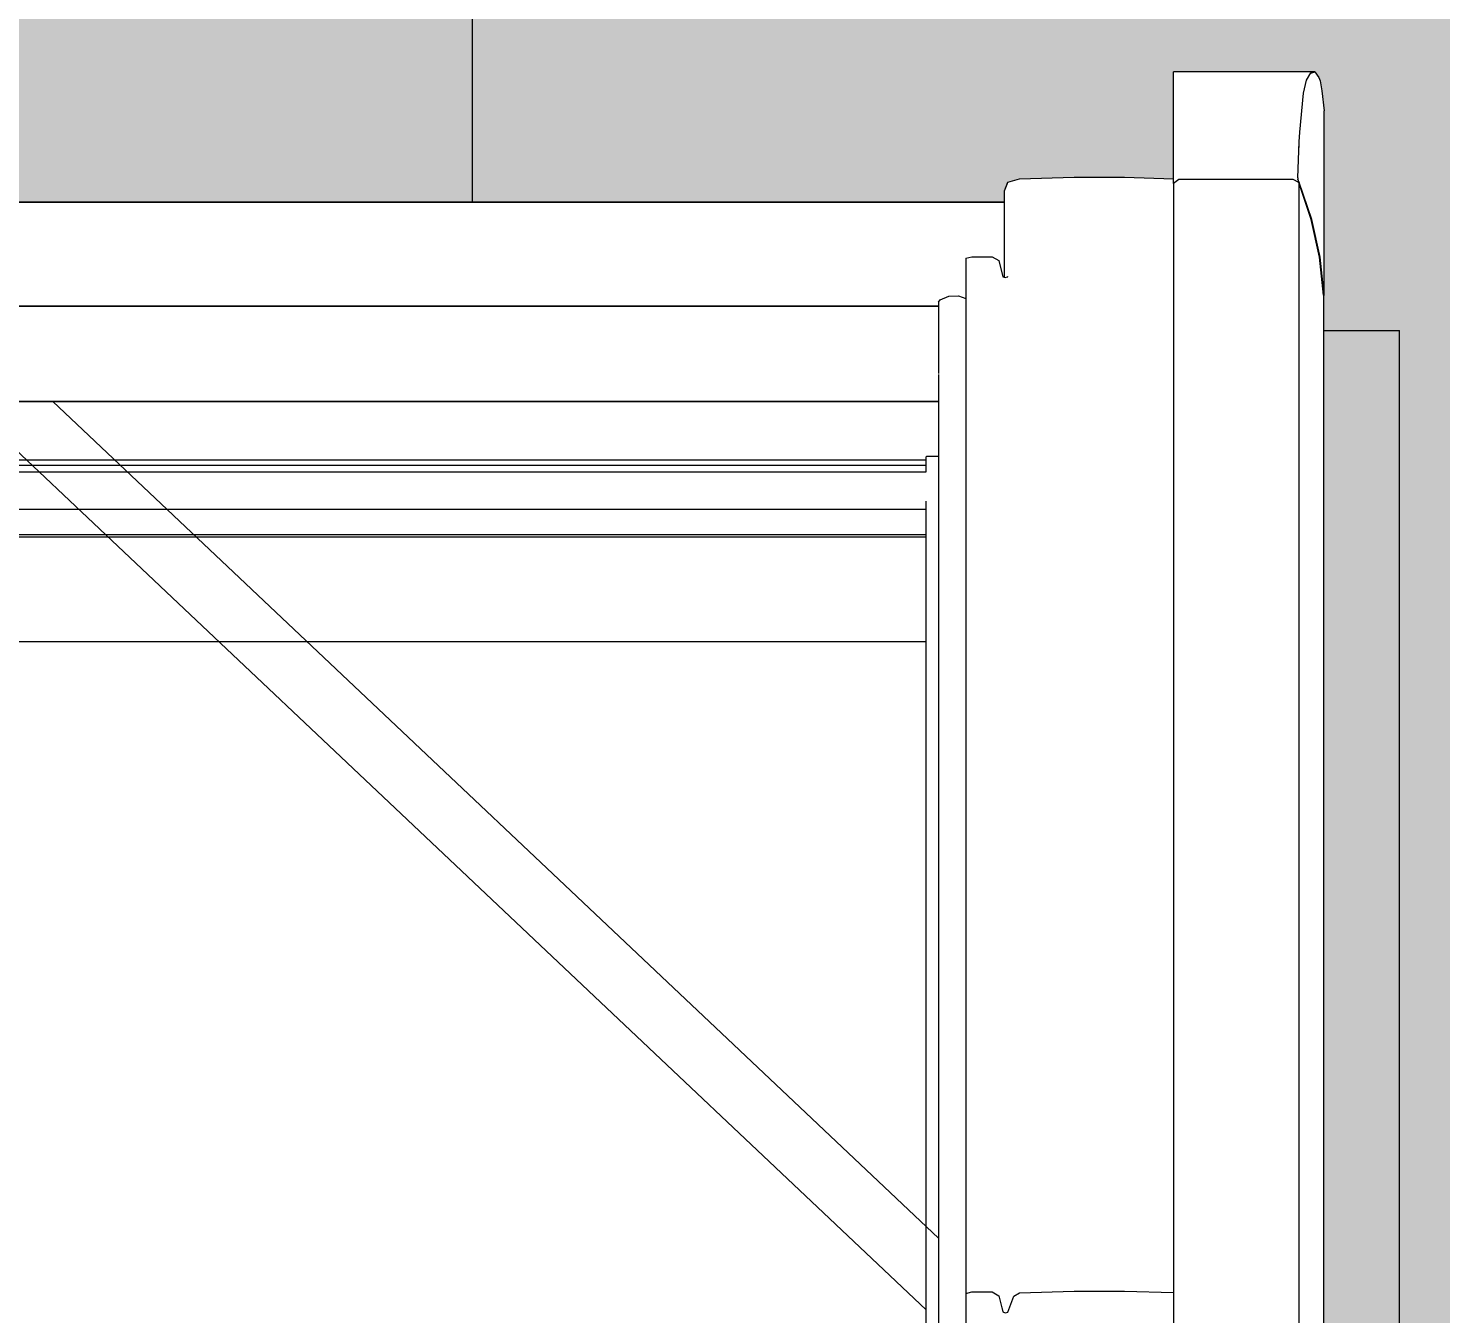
# Model space of a CAD drawing. Header units: metres. Extents: x -208 to 1512, y -277 to 123.
# Drawn here: x 2.3748 to 2.8302, y -2.5162 to -2.1019 of the extents above; entities that cross this region are included whole.
import ezdxf

# ---------------------------------------------------------------- set-up
doc = ezdxf.new("R2010")
doc.units = ezdxf.units.M
doc.header["$MEASUREMENT"] = 0
doc.linetypes.add('Wipeout_Contour', pattern=[1, 0, -1])
for name, color, linetype in [('325 Dachfenster', 7, 'Continuous'), ('330 Dachaufbau', 7, 'Continuous'), ('940 Einreichplan Bemaßung.x', 7, 'Continuous')]:
    doc.layers.add(name, color=color, linetype=linetype)
doc.styles.add('ERSTELLTER_STIL_4', font='')
doc.styles.get('ERSTELLTER_STIL_4').set_extended_font_data('Eurostile')
doc.dimstyles.new('ERSTELLTER_STIL__3', dxfattribs={"dimtxt": 0.4, "dimasz": 0.304, "dimexe": 0.18, "dimexo": 0.0625, "dimgap": 0, "dimtad": 1, "dimzin": 0, "dimdsep": 46, "dimtxsty": 'ERSTELLTER_STIL_4', "dimblk": 'ARROWHEAD_6', "dimblk1": 'ARROWHEAD_6', "dimblk2": 'ARROWHEAD_6', "dimcen": 0.09, "dimse1": 1, "dimse2": 1, "dimclrd": 256, "dimclre": 256, "dimclrt": 256, "dimazin": 0, "dimtfac": 1, "dimtdec": 4, "dimtmove": 0, "dimatfit": 3, "dimfxl": 1, "dimtolj": 1, "dimtzin": 0, "dimarcsym": 0})

# ---------------------------------------------------------------- blocks, each defined once
blk = doc.blocks.new('*D541')
at = {"layer": '940 Einreichplan Bemaßung.x', "color": 1, "linetype": 'Continuous', "lineweight": 13, "true_color": 0xfb0106}
for p, q in [((2.51628, 0.24174), (2.51645, 0.00174)), ((2.67656, -0.15815), (2.35634, 0.16163)), ((2.21645, 0.00153), (2.81645, 0.00195)), ((2.51645, 0.00174), (2.53995, -34.02522)), ((2.37984, -33.86533), (2.70006, -34.18511)), ((2.23995, -34.02543), (2.83995, -34.02502)), ((2.53995, -34.02522), (2.54012, -34.26522))]:
    blk.add_line(p, q, dxfattribs=at)
at = {"layer": '940 Einreichplan Bemaßung.x', "color": 1, "lineweight": 13, "true_color": 0xfb0106, "insert": (2.54676, -16.09357), "char_height": 0.4, "attachment_point": 7, "rotation": 270.0396, "style": 'ERSTELLTER_STIL_4'}
blk.add_mtext('\\A1;{\\pql;\\fEurostile|b0|i0|c0|p0;\\W1.000000;34,02\\fEurostile|b0|i0|c0|p0;\\W1.000000;\\A1{\\H.66x;\\S5^  ;}}', dxfattribs=at)
blk = doc.blocks.new('ARROWHEAD_6')
at = {"color": 0, "linetype": 'Continuous', "lineweight": 0}
for p, q in [((-0.5, -0.5), (0.5, 0.5)), ((0, 0), (-1, 0))]:
    blk.add_line(p, q, dxfattribs=at)
blk = doc.blocks.new('Dachfläche_17_4', base_point=(-0.00106, 0.07))
at = {"color": 254, "linetype": 'Wipeout_Contour', "lineweight": 0, "ltscale": 12.448105}
blk.add_wipeout([(2.775, -2.1975), (1.075, -2.1975), (1.075, -2.22224), (2.775, -2.22224)], dxfattribs=at).dxf.layer = '330 Dachaufbau'
at = {"layer": '330 Dachaufbau', "linetype": 'Continuous', "lineweight": 0, "true_color": 0x000000}
h = blk.add_hatch(color=18, dxfattribs=at)
h.paths.add_polyline_path([(3.445, -0.4), (3.755, -0.4), (3.755, 0.07), (2.8, 0.07), (2.8, -0.77152), (1.05, -0.77152), (1.05, 0.07), (-0.00106, 0.07), (0.01606, -4.6), (6.325, -4.6), (6.325, -0.82361), (3.445, -0.82361)])
h.paths.add_polyline_path([(3.805, -2.1975), (5.505, -2.1975), (5.505, -3.79873), (3.805, -3.79873)], flags=0)
h.paths.add_polyline_path([(1.075, -3.79873), (1.075, -2.1975), (2.775, -2.1975), (2.775, -3.79873)], flags=0)
at = {"layer": '330 Dachaufbau', "color": 7, "linetype": 'Continuous', "lineweight": 18, "flags": 128}
blk.add_lwpolyline([(2.775, -2.1975), (1.075, -2.1975)], dxfattribs=at)
at = {"color": 254, "linetype": 'Wipeout_Contour', "lineweight": 0, "ltscale": 12.612424}
blk.add_wipeout([(2.775, -2.2576), (1.075, -2.2576), (1.075, -2.27528), (2.775, -2.27528)], dxfattribs=at).dxf.layer = '330 Dachaufbau'
at = {"layer": '330 Dachaufbau', "color": 7, "linetype": 'Continuous', "lineweight": 18, "flags": 128}
blk.add_lwpolyline([(1.075, -2.27528), (2.775, -2.27528)], dxfattribs=at)
at = {"color": 254, "linetype": 'Wipeout_Contour', "lineweight": 0, "ltscale": 12.537035}
blk.add_wipeout([(2.775, -2.22224), (1.075, -2.22224), (1.075, -2.2576), (2.775, -2.2576)], dxfattribs=at).dxf.layer = '330 Dachaufbau'
at = {"layer": '330 Dachaufbau', "color": 7, "linetype": 'Continuous', "lineweight": 18, "flags": 128}
blk.add_lwpolyline([(2.775, -3.79873), (2.775, -2.1975)], dxfattribs=at)
blk = doc.blocks.new('VELUX SlopeRoofBundle[19]_4')
at = {"color": 254, "linetype": 'Wipeout_Contour', "lineweight": 0, "ltscale": 17.468214}
blk.add_wipeout([(2.74405, -2.11624), (2.78826, -2.11624), (2.78855, -2.11619), (2.78955, -2.11589), (2.74405, -2.11589)], dxfattribs=at).dxf.layer = '325 Dachfenster'
at = {"color": 254, "linetype": 'Wipeout_Contour', "lineweight": 0, "ltscale": 14.102621}
blk.add_wipeout([(2.74405, -2.11859), (2.74405, -2.1228), (2.78589, -2.1228), (2.78685, -2.11859)], dxfattribs=at).dxf.layer = '325 Dachfenster'
at = {"color": 254, "linetype": 'Wipeout_Contour', "lineweight": 0, "ltscale": 9.661042}
blk.add_wipeout([(2.69055, -2.1515), (2.68955, -2.15426), (2.69056, -2.15159)], dxfattribs=at).dxf.layer = '325 Dachfenster'
at = {"color": 254, "linetype": 'Wipeout_Contour', "lineweight": 0, "ltscale": 13.189371}
blk.add_wipeout([(2.06535, -2.20216), (2.66835, -2.20216), (2.66835, -2.19156), (2.06535, -2.19156)], dxfattribs=at).dxf.layer = '325 Dachfenster'
at = {"color": 254, "linetype": 'Wipeout_Contour', "lineweight": 0, "ltscale": 13.22109}
blk.add_wipeout([(2.06535, -2.20648), (2.06535, -2.2115), (2.66835, -2.2115), (2.66835, -2.20648)], dxfattribs=at).dxf.layer = '325 Dachfenster'
at = {"color": 254, "linetype": 'Wipeout_Contour', "lineweight": 0, "ltscale": 13.255715}
blk.add_wipeout([(2.06545, -2.2221), (2.06545, -2.22217), (2.66825, -2.22217), (2.66825, -2.2221)], dxfattribs=at).dxf.layer = '325 Dachfenster'
at = {"color": 254, "linetype": 'Wipeout_Contour', "lineweight": 0, "ltscale": 15.094879}
blk.add_wipeout([(2.67705, -2.50968), (2.67705, -2.69331), (2.67895, -2.69331), (2.67895, -2.50919)], dxfattribs=at).dxf.layer = '325 Dachfenster'
at = {"color": 254, "linetype": 'Wipeout_Contour', "lineweight": 0, "ltscale": 15.134349}
blk.add_wipeout([(2.68895, -2.51562), (2.68895, -2.69331), (2.68975, -2.69331), (2.68975, -2.51591)], dxfattribs=at).dxf.layer = '325 Dachfenster'
at = {"color": 254, "linetype": 'Wipeout_Contour', "lineweight": 0, "ltscale": 14.102658}
blk.add_wipeout([(2.74405, -2.11859), (2.78685, -2.11859), (2.78826, -2.11624), (2.74405, -2.11624)], dxfattribs=at).dxf.layer = '325 Dachfenster'
at = {"color": 254, "linetype": 'Wipeout_Contour', "lineweight": 0, "ltscale": 14.126227}
blk.add_wipeout([(2.74405, -2.13533), (2.78468, -2.13533), (2.78589, -2.1228), (2.74405, -2.1228)], dxfattribs=at).dxf.layer = '325 Dachfenster'
at = {"color": 254, "linetype": 'Wipeout_Contour', "lineweight": 0, "ltscale": 13.208463}
blk.add_wipeout([(2.06535, -2.20648), (2.66835, -2.20648), (2.66835, -2.20216), (2.06535, -2.20216)], dxfattribs=at).dxf.layer = '325 Dachfenster'
at = {"color": 254, "linetype": 'Wipeout_Contour', "lineweight": 0, "ltscale": 26.255723}
blk.add_wipeout([(2.06535, -2.21235), (2.06535, -2.2132), (2.06545, -2.21347), (2.06545, -2.21425), (2.66825, -2.21425), (2.66825, -2.21347), (2.66835, -2.2132), (2.66835, -2.21235)], dxfattribs=at).dxf.layer = '325 Dachfenster'
at = {"color": 254, "linetype": 'Wipeout_Contour', "lineweight": 0, "ltscale": 13.249053}
blk.add_wipeout([(2.06545, -2.21666), (2.06545, -2.2221), (2.66825, -2.2221), (2.66825, -2.21666)], dxfattribs=at).dxf.layer = '325 Dachfenster'
at = {"color": 254, "linetype": 'Wipeout_Contour', "lineweight": 0, "ltscale": 15.105789}
blk.add_wipeout([(2.67895, -2.50919), (2.67895, -2.69331), (2.68555, -2.69331), (2.68555, -2.50919)], dxfattribs=at).dxf.layer = '325 Dachfenster'
at = {"color": 254, "linetype": 'Wipeout_Contour', "lineweight": 0, "ltscale": 15.136217}
blk.add_wipeout([(2.68975, -2.51591), (2.68975, -2.69331), (2.69055, -2.69331), (2.69055, -2.51569)], dxfattribs=at).dxf.layer = '325 Dachfenster'
at = {"color": 254, "linetype": 'Wipeout_Contour', "lineweight": 0, "ltscale": 14.425267}
blk.add_wipeout([(2.67705, -2.176), (2.67705, -2.50968), (2.67895, -2.50919), (2.67895, -2.1755)], dxfattribs=at).dxf.layer = '325 Dachfenster'
at = {"color": 254, "linetype": 'Wipeout_Contour', "lineweight": 0, "ltscale": 13.236061}
blk.add_wipeout([(2.06545, -2.21425), (2.06545, -2.21531), (2.66825, -2.21531), (2.66825, -2.21425)], dxfattribs=at).dxf.layer = '325 Dachfenster'
at = {"color": 254, "linetype": 'Wipeout_Contour', "lineweight": 0, "ltscale": 15.14665}
blk.add_wipeout([(2.68765, -2.51046), (2.68765, -2.69331), (2.68895, -2.69331), (2.68895, -2.51562)], dxfattribs=at).dxf.layer = '325 Dachfenster'
at = {"color": 254, "linetype": 'Wipeout_Contour', "lineweight": 0, "ltscale": 13.228379}
blk.add_wipeout([(2.06535, -2.2115), (2.06535, -2.21235), (2.66835, -2.21235), (2.66835, -2.2115)], dxfattribs=at).dxf.layer = '325 Dachfenster'
at = {"color": 254, "linetype": 'Wipeout_Contour', "lineweight": 0, "ltscale": 13.238283}
blk.add_wipeout([(2.06545, -2.21595), (2.66825, -2.21595), (2.66825, -2.21531), (2.06545, -2.21531)], dxfattribs=at).dxf.layer = '325 Dachfenster'
at = {"color": 254, "linetype": 'Wipeout_Contour', "lineweight": 0, "ltscale": 15.123135}
blk.add_wipeout([(2.68555, -2.50919), (2.68555, -2.69331), (2.68765, -2.69331), (2.68765, -2.51046)], dxfattribs=at).dxf.layer = '325 Dachfenster'
at = {"color": 254, "linetype": 'Wipeout_Contour', "lineweight": 0, "ltscale": 15.151943}
blk.add_wipeout([(2.69055, -2.51569), (2.69055, -2.69331), (2.69255, -2.69331), (2.69255, -2.51053)], dxfattribs=at).dxf.layer = '325 Dachfenster'
at = {"color": 254, "linetype": 'Wipeout_Contour', "lineweight": 0, "ltscale": 14.438318}
blk.add_wipeout([(2.67895, -2.50919), (2.68555, -2.50919), (2.68555, -2.1755), (2.67895, -2.1755)], dxfattribs=at).dxf.layer = '325 Dachfenster'
at = {"color": 254, "linetype": 'Wipeout_Contour', "lineweight": 0, "ltscale": 14.475709}
blk.add_wipeout([(2.68975, -2.18222), (2.68895, -2.18194), (2.68895, -2.51562), (2.68975, -2.51591)], dxfattribs=at).dxf.layer = '325 Dachfenster'
at = {"color": 254, "linetype": 'Wipeout_Contour', "lineweight": 0, "ltscale": 13.2401}
blk.add_wipeout([(2.06545, -2.21666), (2.66825, -2.21666), (2.66825, -2.21595), (2.06545, -2.21595)], dxfattribs=at).dxf.layer = '325 Dachfenster'
at = {"color": 254, "linetype": 'Wipeout_Contour', "lineweight": 0, "ltscale": 15.141167}
blk.add_wipeout([(2.69255, -2.51053), (2.69255, -2.69331), (2.69435, -2.69331), (2.69435, -2.50947)], dxfattribs=at).dxf.layer = '325 Dachfenster'
at = {"color": 254, "linetype": 'Wipeout_Contour', "lineweight": 0, "ltscale": 46.549567}
blk.add_wipeout([(2.05665, -2.18441), (2.05665, -2.18898), (2.05905, -2.18816), (2.06215, -2.18823), (2.06495, -2.18936), (2.06545, -2.19021), (2.06545, -2.19134), (2.66825, -2.19134), (2.66825, -2.19021), (2.66875, -2.18936), (2.67155, -2.18823), (2.67465, -2.18816), (2.67705, -2.18898), (2.67705, -2.18441)], dxfattribs=at).dxf.layer = '325 Dachfenster'
at = {"color": 254, "linetype": 'Wipeout_Contour', "lineweight": 0, "ltscale": 20.201998}
blk.add_wipeout([(2.69045, -2.18204), (2.68975, -2.18222), (2.68975, -2.51591), (2.69055, -2.51569), (2.69055, -2.18197), (2.69045, -2.182)], dxfattribs=at).dxf.layer = '325 Dachfenster'
at = {"color": 254, "linetype": 'Wipeout_Contour', "lineweight": 0, "ltscale": 15.168403}
blk.add_wipeout([(2.69435, -2.50947), (2.69435, -2.69331), (2.71195, -2.69331), (2.71195, -2.50891)], dxfattribs=at).dxf.layer = '325 Dachfenster'
at = {"color": 254, "linetype": 'Wipeout_Contour', "lineweight": 0, "ltscale": 14.471103}
blk.add_wipeout([(2.69055, -2.18197), (2.69055, -2.51569), (2.69255, -2.51053), (2.69255, -2.17681)], dxfattribs=at).dxf.layer = '325 Dachfenster'
at = {"color": 254, "linetype": 'Wipeout_Contour', "lineweight": 0, "ltscale": 14.712945}
blk.add_wipeout([(2.67705, -2.18898), (2.67465, -2.18816), (2.67465, -2.69331), (2.67705, -2.69331)], dxfattribs=at).dxf.layer = '325 Dachfenster'
at = {"color": 254, "linetype": 'Wipeout_Contour', "lineweight": 0, "ltscale": 13.173408}
blk.add_wipeout([(2.06535, -2.19156), (2.66835, -2.19156), (2.66835, -2.19134), (2.06535, -2.19134)], dxfattribs=at).dxf.layer = '325 Dachfenster'
at = {"color": 254, "linetype": 'Wipeout_Contour', "lineweight": 0, "ltscale": 15.214479}
blk.add_wipeout([(2.71195, -2.50891), (2.71195, -2.69331), (2.72815, -2.69331), (2.72815, -2.50891)], dxfattribs=at).dxf.layer = '325 Dachfenster'
at = {"color": 254, "linetype": 'Wipeout_Contour', "lineweight": 0, "ltscale": 14.472145}
blk.add_wipeout([(2.69255, -2.17681), (2.69255, -2.51053), (2.69435, -2.50947), (2.69435, -2.17575)], dxfattribs=at).dxf.layer = '325 Dachfenster'
at = {"color": 254, "linetype": 'Wipeout_Contour', "lineweight": 0, "ltscale": 14.465361}
blk.add_wipeout([(2.68765, -2.17678), (2.68765, -2.51046), (2.68895, -2.51562), (2.68895, -2.18194)], dxfattribs=at).dxf.layer = '325 Dachfenster'
at = {"color": 254, "linetype": 'Wipeout_Contour', "lineweight": 0, "ltscale": 28.783467}
blk.add_wipeout([(2.66825, -2.19134), (2.66835, -2.19134), (2.66835, -2.2132), (2.66825, -2.21347), (2.66825, -2.69331), (2.66875, -2.69331), (2.66875, -2.18936), (2.66825, -2.19021)], dxfattribs=at).dxf.layer = '325 Dachfenster'
at = {"color": 254, "linetype": 'Wipeout_Contour', "lineweight": 0, "ltscale": 19.095103}
blk.add_wipeout([(2.72815, -2.69331), (2.74405, -2.69331), (2.74405, -2.67954), (2.74405, -2.50942), (2.72815, -2.50891)], dxfattribs=at).dxf.layer = '325 Dachfenster'
at = {"layer": '325 Dachfenster', "linetype": 'Continuous', "lineweight": 0, "flags": 128}
for points in [[(2.68895, -2.51562), (2.68975, -2.51591)], [(2.68975, -2.51591), (2.69055, -2.51569)]]:
    blk.add_lwpolyline(points, dxfattribs=at)
at = {"color": 254, "linetype": 'Wipeout_Contour', "lineweight": 0, "ltscale": 14.452233}
blk.add_wipeout([(2.68555, -2.1755), (2.68555, -2.50919), (2.68765, -2.51046), (2.68765, -2.17678)], dxfattribs=at).dxf.layer = '325 Dachfenster'
at = {"color": 254, "linetype": 'Wipeout_Contour', "lineweight": 0, "ltscale": 14.501505}
blk.add_wipeout([(2.69435, -2.50947), (2.71195, -2.50891), (2.71195, -2.17519), (2.69435, -2.17575)], dxfattribs=at).dxf.layer = '325 Dachfenster'
at = {"color": 254, "linetype": 'Wipeout_Contour', "lineweight": 0, "ltscale": 14.60021}
blk.add_wipeout([(2.74405, -2.1757), (2.72815, -2.17519), (2.72815, -2.50891), (2.74405, -2.50942)], dxfattribs=at).dxf.layer = '325 Dachfenster'
at = {"color": 254, "linetype": 'Wipeout_Contour', "lineweight": 0, "ltscale": 14.69672}
blk.add_wipeout([(2.66875, -2.69331), (2.67155, -2.69331), (2.67155, -2.18823), (2.66875, -2.18936)], dxfattribs=at).dxf.layer = '325 Dachfenster'
at = {"layer": '325 Dachfenster', "linetype": 'Continuous', "lineweight": 0, "flags": 128}
for points in [[(2.66825, -2.19021), (2.66875, -2.18936)], [(2.66825, -2.19021), (2.66825, -2.19134)], [(2.06535, -2.19134), (2.66835, -2.19134)], [(2.66835, -2.19156), (2.66835, -2.19134)], [(2.66835, -2.2132), (2.66835, -2.21235), (2.66835, -2.2115), (2.66835, -2.20648), (2.66835, -2.20216), (2.66835, -2.19156)], [(2.67705, -2.50968), (2.67895, -2.50919), (2.68555, -2.50919)], [(2.68555, -2.50919), (2.68765, -2.51046)], [(2.68765, -2.51046), (2.68895, -2.51562)], [(2.69055, -2.51569), (2.69255, -2.51053)], [(2.69255, -2.51053), (2.69435, -2.50947)]]:
    blk.add_lwpolyline(points, dxfattribs=at)
at = {"color": 254, "linetype": 'Wipeout_Contour', "lineweight": 0, "ltscale": 25.741861}
blk.add_wipeout([(2.68955, -2.15426), (2.68955, -2.18215), (2.68975, -2.18222), (2.69045, -2.18204), (2.69045, -2.182), (2.69053, -2.18198), (2.69055, -2.1819)], dxfattribs=at).dxf.layer = '325 Dachfenster'
at = {"color": 254, "linetype": 'Wipeout_Contour', "lineweight": 0, "ltscale": 14.55156}
blk.add_wipeout([(2.71195, -2.17519), (2.71195, -2.50891), (2.72815, -2.50891), (2.72815, -2.17519)], dxfattribs=at).dxf.layer = '325 Dachfenster'
at = {"color": 254, "linetype": 'Wipeout_Contour', "lineweight": 0, "ltscale": 14.7036}
blk.add_wipeout([(2.67155, -2.18823), (2.67155, -2.69331), (2.67465, -2.69331), (2.67465, -2.18816)], dxfattribs=at).dxf.layer = '325 Dachfenster'
at = {"color": 254, "linetype": 'Wipeout_Contour', "lineweight": 0, "ltscale": 27.983962}
blk.add_wipeout([(2.06545, -2.49183), (2.06545, -2.51658), (2.25259, -2.69331), (2.48111, -2.69331), (2.66825, -2.51658), (2.66825, -2.49183), (2.38273, -2.22217), (2.35098, -2.22217)], dxfattribs=at).dxf.layer = '325 Dachfenster'
at = {"layer": '325 Dachfenster', "linetype": 'Continuous', "lineweight": 0, "flags": 128}
for points in [[(2.66875, -2.18936), (2.67155, -2.18823)], [(2.67155, -2.18823), (2.67465, -2.18816)], [(2.67465, -2.18816), (2.67705, -2.18898)]]:
    blk.add_lwpolyline(points, dxfattribs=at)
at = {"color": 254, "linetype": 'Wipeout_Contour', "lineweight": 0, "ltscale": 14.180215}
blk.add_wipeout([(2.69056, -2.15159), (2.68955, -2.15426), (2.69055, -2.1819), (2.69255, -2.17681)], dxfattribs=at).dxf.layer = '325 Dachfenster'
at = {"color": 254, "linetype": 'Wipeout_Contour', "lineweight": 0, "ltscale": 14.097779}
blk.add_wipeout([(2.72815, -2.17519), (2.74405, -2.1757), (2.74405, -2.15039), (2.72815, -2.14987)], dxfattribs=at).dxf.layer = '325 Dachfenster'
at = {"color": 254, "linetype": 'Wipeout_Contour', "lineweight": 0, "ltscale": 9.860152}
blk.add_wipeout([(2.38273, -2.22217), (2.66825, -2.49183), (2.66825, -2.22217)], dxfattribs=at).dxf.layer = '325 Dachfenster'
at = {"layer": '325 Dachfenster', "linetype": 'Continuous', "lineweight": 0, "flags": 128}
for points in [[(2.66825, -2.21347), (2.66825, -2.69331)], [(2.06545, -2.2221), (2.66825, -2.2221)], [(2.06545, -2.22217), (2.66825, -2.22217)], [(2.38273, -2.22217), (2.66825, -2.49183)], [(2.36685, -2.23405), (2.37831, -2.24487), (2.38804, -2.25406), (2.66429, -2.51496)], [(2.66435, -2.23992), (2.66415, -2.24013)], [(2.66415, -2.24013), (2.66415, -2.24487)], [(2.66825, -2.23992), (2.66435, -2.23992)], [(2.06942, -2.24487), (2.66429, -2.24487)], [(2.06955, -2.24098), (2.66415, -2.24098)], [(2.06955, -2.24268), (2.66415, -2.24268)], [(2.06955, -2.25689), (2.66415, -2.25689)], [(2.66415, -2.25435), (2.66415, -2.69331)], [(2.06955, -2.26502), (2.66415, -2.26502)], [(2.06955, -2.2658), (2.66415, -2.2658)], [(2.06955, -2.29953), (2.66415, -2.29953)]]:
    blk.add_lwpolyline(points, dxfattribs=at)
at = {"color": 254, "linetype": 'Wipeout_Contour', "lineweight": 0, "ltscale": 10.793861}
blk.add_wipeout([(2.69055, -2.1515), (2.69255, -2.17681), (2.69435, -2.17575)], dxfattribs=at).dxf.layer = '325 Dachfenster'
at = {"color": 254, "linetype": 'Wipeout_Contour', "lineweight": 0, "ltscale": 46.221064}
blk.add_wipeout([(2.78413, -2.15046), (2.74405, -2.15046), (2.74405, -2.15186), (2.74575, -2.15061), (2.78255, -2.15061), (2.78435, -2.15157), (2.78835, -2.16352), (2.79105, -2.17569), (2.79235, -2.18793), (2.79235, -2.18808), (2.79255, -2.18793), (2.79125, -2.17569), (2.78855, -2.16352), (2.78455, -2.15157)], dxfattribs=at).dxf.layer = '325 Dachfenster'
at = {"color": 254, "linetype": 'Wipeout_Contour', "lineweight": 0, "ltscale": 17.556301}
blk.add_wipeout([(2.79125, -2.11886), (2.79125, -2.17569), (2.79255, -2.18793), (2.79255, -2.12852), (2.79179, -2.12203)], dxfattribs=at).dxf.layer = '325 Dachfenster'
at = {"color": 254, "linetype": 'Wipeout_Contour', "lineweight": 0, "ltscale": 17.095421}
blk.add_wipeout([(2.74405, -2.15004), (2.78405, -2.15004), (2.78455, -2.13852), (2.78468, -2.13533), (2.74405, -2.13533)], dxfattribs=at).dxf.layer = '325 Dachfenster'
at = {"color": 254, "linetype": 'Wipeout_Contour', "lineweight": 0, "ltscale": 9.81532}
blk.add_wipeout([(2.69055, -2.1515), (2.69435, -2.17575), (2.69435, -2.15044)], dxfattribs=at).dxf.layer = '325 Dachfenster'
at = {"layer": '325 Dachfenster', "linetype": 'Continuous', "lineweight": 0, "flags": 128}
blk.add_lwpolyline([(2.68955, -2.15426), (2.69055, -2.1515)], dxfattribs=at)
at = {"color": 254, "linetype": 'Wipeout_Contour', "lineweight": 0, "ltscale": 13.990005}
blk.add_wipeout([(2.71195, -2.14987), (2.69435, -2.15044), (2.69435, -2.17575), (2.71195, -2.17519)], dxfattribs=at).dxf.layer = '325 Dachfenster'
at = {"color": 254, "linetype": 'Wipeout_Contour', "lineweight": 0, "ltscale": 14.156719}
blk.add_wipeout([(2.74405, -2.15046), (2.78413, -2.15046), (2.78405, -2.15004), (2.74405, -2.15004)], dxfattribs=at).dxf.layer = '325 Dachfenster'
at = {"color": 254, "linetype": 'Wipeout_Contour', "lineweight": 0, "ltscale": 52.279334}
blk.add_wipeout([(2.04415, -2.16985), (2.04415, -2.18215), (2.04475, -2.18194), (2.04605, -2.17678), (2.04815, -2.1755), (2.05475, -2.1755), (2.05665, -2.176), (2.05665, -2.18441), (2.67705, -2.18441), (2.67705, -2.176), (2.67895, -2.1755), (2.68555, -2.1755), (2.68765, -2.17678), (2.68895, -2.18194), (2.68955, -2.18215), (2.68955, -2.16985)], dxfattribs=at).dxf.layer = '325 Dachfenster'
at = {"layer": '325 Dachfenster', "linetype": 'Continuous', "lineweight": 0, "flags": 128}
for points in [[(2.67705, -2.176), (2.67895, -2.1755), (2.68555, -2.1755)], [(2.67705, -2.176), (2.67705, -2.50968), (2.67705, -2.69331)], [(2.68555, -2.1755), (2.68765, -2.17678)]]:
    blk.add_lwpolyline(points, dxfattribs=at)
at = {"color": 254, "linetype": 'Wipeout_Contour', "lineweight": 0, "ltscale": 14.495645}
blk.add_wipeout([(2.78455, -2.13852), (2.78405, -2.15004), (2.78413, -2.15046), (2.78455, -2.15157)], dxfattribs=at).dxf.layer = '325 Dachfenster'
at = {"color": 254, "linetype": 'Wipeout_Contour', "lineweight": 0, "ltscale": 14.04814}
blk.add_wipeout([(2.71195, -2.17519), (2.72815, -2.17519), (2.72815, -2.14987), (2.71195, -2.14987)], dxfattribs=at).dxf.layer = '325 Dachfenster'
at = {"color": 254, "linetype": 'Wipeout_Contour', "lineweight": 0, "ltscale": 14.91879}
blk.add_wipeout([(2.74405, -2.15186), (2.74405, -2.72249), (2.74575, -2.72249), (2.74575, -2.15061)], dxfattribs=at).dxf.layer = '325 Dachfenster'
at = {"color": 254, "linetype": 'Wipeout_Contour', "lineweight": 0, "ltscale": 13.111861}
blk.add_wipeout([(2.04415, -2.1579), (2.04415, -2.16985), (2.68955, -2.16985), (2.68955, -2.1579)], dxfattribs=at).dxf.layer = '325 Dachfenster'
at = {"color": 254, "linetype": 'Wipeout_Contour', "lineweight": 0, "ltscale": 15.232027}
blk.add_wipeout([(2.69055, -2.1819), (2.69053, -2.18198), (2.69055, -2.18197), (2.69255, -2.17681)], dxfattribs=at).dxf.layer = '325 Dachfenster'
at = {"layer": '325 Dachfenster', "linetype": 'Continuous', "lineweight": 0, "flags": 128}
for points in [[(2.68765, -2.17678), (2.68895, -2.18194)], [(2.68895, -2.18194), (2.68975, -2.18222)], [(2.68975, -2.18222), (2.69045, -2.18204)], [(2.69045, -2.18204), (2.69045, -2.182)], [(2.69053, -2.18198), (2.69055, -2.1819)]]:
    blk.add_lwpolyline(points, dxfattribs=at)
at = {"color": 254, "linetype": 'Wipeout_Contour', "lineweight": 0, "ltscale": 27.611986}
blk.add_wipeout([(2.78455, -2.15157), (2.78855, -2.16352), (2.78855, -2.11619), (2.78826, -2.11624), (2.78685, -2.11859), (2.78589, -2.1228), (2.78468, -2.13533), (2.78455, -2.13852)], dxfattribs=at).dxf.layer = '325 Dachfenster'
at = {"color": 254, "linetype": 'Wipeout_Contour', "lineweight": 0, "ltscale": 13.094208}
blk.add_wipeout([(2.68955, -2.15783), (2.04415, -2.15783), (2.04415, -2.1579), (2.68955, -2.1579)], dxfattribs=at).dxf.layer = '325 Dachfenster'
at = {"layer": '325 Dachfenster', "linetype": 'Continuous', "lineweight": 0, "flags": 128}
for points in [[(2.04415, -2.15783), (2.68955, -2.15783)], [(2.68955, -2.18215), (2.68955, -2.15426)]]:
    blk.add_lwpolyline(points, dxfattribs=at)
at = {"color": 254, "linetype": 'Wipeout_Contour', "lineweight": 0, "ltscale": 20.407603}
blk.add_wipeout([(2.78955, -2.11589), (2.78855, -2.11619), (2.78855, -2.16352), (2.79125, -2.17569), (2.79125, -2.11886), (2.79086, -2.11774)], dxfattribs=at).dxf.layer = '325 Dachfenster'
at = {"color": 254, "linetype": 'Wipeout_Contour', "lineweight": 0, "ltscale": 14.978392}
blk.add_wipeout([(2.78255, -2.15061), (2.74575, -2.15061), (2.74575, -2.72249), (2.78255, -2.72249)], dxfattribs=at).dxf.layer = '325 Dachfenster'
at = {"layer": '325 Dachfenster', "linetype": 'Continuous', "lineweight": 0, "flags": 128}
for points in [[(2.74405, -2.15004), (2.74405, -2.13533), (2.74405, -2.1228), (2.74405, -2.11859), (2.74405, -2.11624), (2.74405, -2.11589)], [(2.78955, -2.11589), (2.74405, -2.11589)], [(2.69055, -2.1515), (2.69435, -2.15044), (2.71195, -2.14987), (2.72815, -2.14987), (2.74405, -2.15039)], [(2.74405, -2.15046), (2.74405, -2.15004)], [(2.74405, -2.15186), (2.74405, -2.15046)], [(2.74575, -2.15061), (2.74405, -2.15186)], [(2.74405, -2.15186), (2.74405, -2.72249)], [(2.69435, -2.50947), (2.71195, -2.50891), (2.72815, -2.50891), (2.74405, -2.50942)]]:
    blk.add_lwpolyline(points, dxfattribs=at)
at = {"color": 254, "linetype": 'Wipeout_Contour', "lineweight": 0, "ltscale": 23.122371}
blk.add_wipeout([(2.78435, -2.15157), (2.78255, -2.15061), (2.78255, -2.72249), (2.78402, -2.72249), (2.7841, -2.72258), (2.78435, -2.72323)], dxfattribs=at).dxf.layer = '325 Dachfenster'
at = {"color": 254, "linetype": 'Wipeout_Contour', "lineweight": 0, "ltscale": 19.638724}
blk.add_wipeout([(2.79235, -2.18793), (2.79105, -2.17569), (2.79105, -2.74698), (2.79125, -2.74788), (2.79235, -2.75824)], dxfattribs=at).dxf.layer = '325 Dachfenster'
at = {"color": 254, "linetype": 'Wipeout_Contour', "lineweight": 0, "ltscale": 19.645713}
blk.add_wipeout([(2.78835, -2.16352), (2.78835, -2.73511), (2.78855, -2.73571), (2.79105, -2.74698), (2.79105, -2.17569)], dxfattribs=at).dxf.layer = '325 Dachfenster'
at = {"layer": '325 Dachfenster', "linetype": 'Continuous', "lineweight": 0, "flags": 128}
for points in [[(2.79255, -2.18793), (2.79255, -2.12852)], [(2.79235, -2.18793), (2.79235, -2.75824)], [(2.79235, -2.18808), (2.79255, -2.18793)]]:
    blk.add_lwpolyline(points, dxfattribs=at)
at = {"color": 254, "linetype": 'Wipeout_Contour', "lineweight": 0, "ltscale": 19.610348}
blk.add_wipeout([(2.78835, -2.16352), (2.78435, -2.15157), (2.78435, -2.72323), (2.78455, -2.72376), (2.78835, -2.73511)], dxfattribs=at).dxf.layer = '325 Dachfenster'
at = {"layer": '325 Dachfenster', "linetype": 'Continuous', "lineweight": 0, "flags": 128}
for points in [[(2.78405, -2.15004), (2.78455, -2.13852), (2.78468, -2.13533), (2.78589, -2.1228), (2.78685, -2.11859), (2.78826, -2.11624), (2.78855, -2.11619), (2.78955, -2.11589), (2.79086, -2.11774), (2.79125, -2.11886), (2.79179, -2.12203), (2.79255, -2.12852)], [(2.78255, -2.15061), (2.74575, -2.15061)], [(2.78435, -2.15157), (2.78255, -2.15061)], [(2.78405, -2.15004), (2.78413, -2.15046)], [(2.79255, -2.18793), (2.79125, -2.17569), (2.78855, -2.16352), (2.78455, -2.15157), (2.78413, -2.15046)], [(2.78435, -2.15157), (2.78435, -2.72323)], [(2.79235, -2.18793), (2.79105, -2.17569), (2.78835, -2.16352), (2.78435, -2.15157)]]:
    blk.add_lwpolyline(points, dxfattribs=at)
blk = doc.blocks.new('Dachfläche_35_4', base_point=(2.81685, -2.19932))
at = {"layer": '325 Dachfenster', "color": 7, "linetype": 'Continuous', "lineweight": 13, "true_color": 0xf4f4f4, "flags": 128}
for points in [[(2.79235, -2.19932), (2.81685, -2.19932)], [(2.81685, -4.55782), (2.81685, -2.19932)], [(2.66415, -2.31926), (2.06955, -2.31926)], [(2.06955, -2.3636), (2.66415, -2.3636)]]:
    blk.add_lwpolyline(points, dxfattribs=at)
at = {"layer": '325 Dachfenster', "linetype": 'Continuous', "lineweight": 0}
blk.add_blockref('VELUX SlopeRoofBundle[19]_4', (0, 0), dxfattribs=at)

msp = doc.modelspace()

# ---------------------------------------------------------------- dimensions: what is measured, and where the dimension line sits
at = {"layer": '940 Einreichplan Bemaßung.x', "color": 1, "linetype": 'Continuous', "lineweight": 13, "true_color": 0xfb0106}
dim = msp.add_linear_dim(base=(2.53995, -34.02522), p1=(0, 0), p2=(0.06647, -34.02693), angle=270.0396, dimstyle='ERSTELLTER_STIL__3', dxfattribs=at)
dim.commit()
dim.dimension.update_dxf_attribs({"geometry": '*D541', "text_midpoint": (2.8084, -17.30194), "dimtype": 160, "text_rotation": 270.0396})

# ---------------------------------------------------------------- next in the draw order: block references
at = {"layer": '330 Dachaufbau', "color": 7, "linetype": 'Continuous', "lineweight": 18}
msp.add_blockref('Dachfläche_17_4', (-0.00106, 0.07), dxfattribs=at)

# ---------------------------------------------------------------- next in the draw order: block references
at = {"layer": '325 Dachfenster', "color": 7, "linetype": 'Continuous', "lineweight": 13, "true_color": 0xf4f4f4}
msp.add_blockref('Dachfläche_35_4', (2.81685, -2.19932), dxfattribs=at)

doc.saveas('drawing.dxf')
